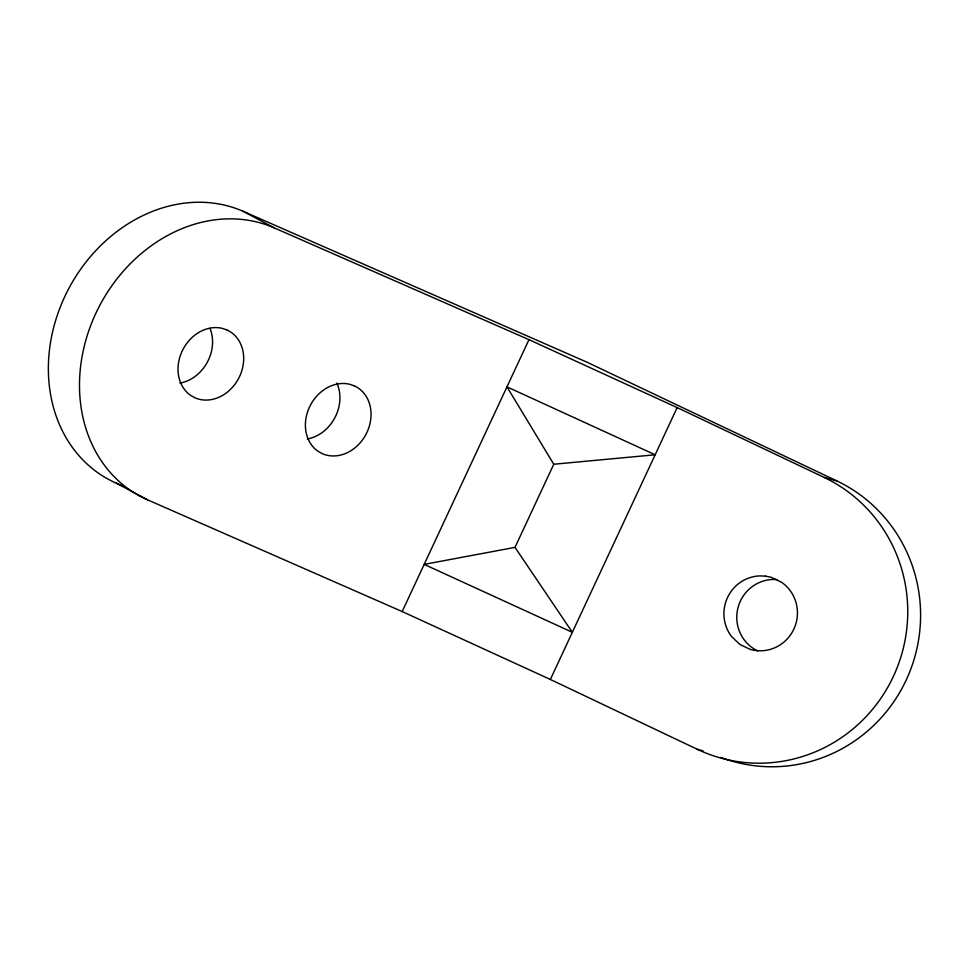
<?xml version="1.0" encoding="UTF-8"?>
<svg xmlns="http://www.w3.org/2000/svg" width="969" height="969" viewBox="0 0 969 969"><rect width="100%" height="100%" fill="white"/><g stroke="black" fill="none" stroke-linecap="round" stroke-linejoin="round"><path stroke-width="1.45" d="M836.925 480.963L587.081 362.236L243.122 211.303A150.086 125.51 -61.9 0 0 64.693 296.768A150.086 125.51 -61.9 0 0 116.341 483.192L147.458 499.786L402.183 611.56L528.965 339.659L677.161 407.586L824.074 477.39L836.925 480.963A150.086 146.828 -74.5 0 1 908.619 674.581A150.086 146.828 -74.5 0 1 720.742 757.383M553.771 464.236L655.165 454.776L572.352 632.297L424.18 564.382L514.999 547.376L553.771 464.236L506.969 386.861L655.165 454.776L677.161 407.586M702.997 750.866L697.292 749.291L550.356 679.463L572.352 632.297L514.999 547.376M243.122 211.303L274.251 227.897L528.965 339.659M116.341 483.192L121.864 485.614M402.183 611.56L550.356 679.463M824.074 477.39A150.086 146.828 -74.5 0 1 893.382 676.398A150.086 146.828 -74.5 0 1 697.292 749.291M147.458 499.786A150.086 125.51 -61.9 0 1 95.822 313.362A150.086 125.51 -61.9 0 1 274.251 227.897M757.685 650.889A37.525 36.713 -74.5 0 1 738.087 607.357A37.525 36.713 -74.5 0 1 776.92 579.571M209.982 328.37A37.525 31.383 -61.9 0 1 179.955 383.07M336.812 383.058A37.525 31.383 -61.9 0 1 307.306 438.957M765.498 576.143L759.744 575.901A37.525 36.713 -74.5 0 0 727.501 597.57A37.525 36.713 -74.5 0 0 731.498 636.463L739.844 644.446L750.224 649.375A37.525 36.713 -74.5 0 0 793.853 629.111A37.525 36.713 -74.5 0 0 781.523 582.236L771.142 577.306L765.498 576.143M226.71 329.848L222.01 328.297A37.525 31.383 -61.9 0 0 182.099 351.214A37.525 31.383 -61.9 0 0 190.699 395.425L195.011 397.823A37.525 31.383 -61.9 0 0 239.609 376.457A37.525 31.383 -61.9 0 0 226.71 329.848M354.06 385.735L349.373 384.184A37.525 31.383 -61.9 0 0 309.462 407.101A37.525 31.383 -61.9 0 0 318.062 451.312L322.374 453.71A37.525 31.383 -61.9 0 0 366.972 432.344A37.525 31.383 -61.9 0 0 354.06 385.735"/></g></svg>
